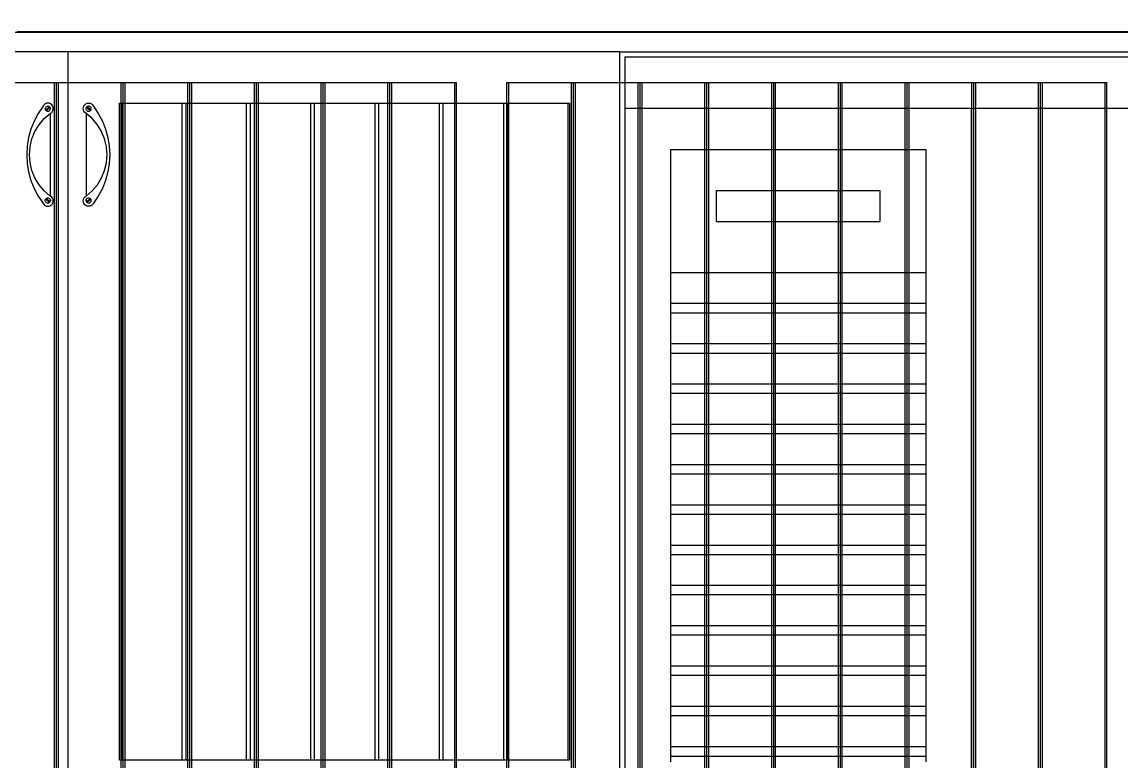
# Model space of a CAD drawing. Header units: millimetres. Extents: x 106699 to 122058, y 158555 to 162844.
# Drawn here: x 108671.4 to 108780.8, y 160761.3 to 160834.8 of the extents above; entities that cross this region are included whole.
import ezdxf

# ---------------------------------------------------------------- set-up
doc = ezdxf.new("R2010")
doc.units = ezdxf.units.MM
doc.layers.add('300_Z4_STR_F03$0$AUDIT_D_220920114151-103', color=251, linetype='Continuous', lineweight=5)
doc.layers.add('ahsap gorunus arka kalın', color=43, linetype='Continuous', lineweight=9)
doc.layers.add('S2000-002 Çizgi', color=7, linetype='Continuous')

# ---------------------------------------------------------------- blocks, each defined once
blk = doc.blocks.new('A$C254879b2')
at = {"layer": 'S2000-002 Çizgi', "color": 8, "true_color": 0x7a7a7a}
for p, q in [((672.53, 89.5), (465.54, 89.5)), ((525.52, 87.5), (421.64, 87.5)), ((470.63, 12), (470.63, 87.5)), ((525.52, 87.4), (525.52, 87.5)), ((525.52, 87.5), (666.52, 87.5)), ((525.52, 87.4), (525.53, 87.4)), ((525.53, 12), (525.53, 87.4)), ((526.03, 87), (666.03, 87)), ((526.03, 87), (526.03, 81.88)), ((468.12, 82.1), (467.63, 81.38)), ((468.13, 82.13), (468.12, 82.1)), ((468.22, 82.24), (468.13, 82.13)), ((468.33, 82.33), (468.22, 82.24)), ((468.46, 82.38), (468.33, 82.33)), ((468.43, 82.04), (468.49, 82.07)), ((468.6, 82.4), (468.46, 82.38)), ((468.49, 82.07), (468.55, 82.09)), ((468.55, 82.09), (468.62, 82.1)), ((468.74, 82.38), (468.6, 82.4)), ((468.62, 82.1), (468.68, 82.08)), ((468.68, 82.08), (468.74, 82.05)), ((468.87, 82.33), (468.74, 82.38)), ((468.74, 82.05), (468.77, 82.03)), ((468.98, 82.24), (468.87, 82.33)), ((469.07, 82.13), (468.98, 82.24)), ((469.12, 82), (469.07, 82.13)), ((472.14, 82), (472.19, 82.13)), ((472.19, 82.13), (472.28, 82.24)), ((472.28, 82.24), (472.39, 82.33)), ((472.39, 82.33), (472.52, 82.38)), ((472.49, 82.03), (472.51, 82.05)), ((472.51, 82.05), (472.57, 82.08)), ((472.52, 82.38), (472.66, 82.4)), ((472.64, 82.1), (472.57, 82.08)), ((472.64, 82.1), (472.7, 82.09)), ((472.66, 82.4), (472.8, 82.38)), ((472.77, 82.07), (472.7, 82.09)), ((472.82, 82.04), (472.77, 82.07)), ((472.8, 82.38), (472.93, 82.33)), ((472.93, 82.33), (473.04, 82.24)), ((473.04, 82.24), (473.12, 82.13)), ((473.12, 82.13), (473.14, 82.1)), ((473.14, 82.1), (473.62, 81.38)), ((475.73, 17), (475.73, 82.4)), ((475.73, 82.4), (475.92, 82.4)), ((475.92, 82.4), (475.92, 17)), ((475.92, 82.4), (481.94, 82.4)), ((481.94, 82.4), (481.94, 17)), ((481.94, 82.4), (482.13, 82.4)), ((482.13, 82.4), (482.32, 82.4)), ((482.32, 82.4), (482.32, 17)), ((482.32, 82.4), (488.34, 82.4)), ((488.34, 82.4), (488.34, 17)), ((488.34, 82.4), (488.53, 82.4)), ((488.53, 82.4), (488.72, 82.4)), ((488.72, 82.4), (488.72, 17)), ((488.72, 82.4), (494.74, 82.4)), ((494.74, 82.4), (494.74, 17)), ((494.74, 82.4), (494.93, 82.4)), ((494.93, 82.4), (495.12, 82.4)), ((495.12, 82.4), (495.12, 17)), ((495.12, 82.4), (501.14, 82.4)), ((501.14, 82.4), (501.14, 17)), ((501.14, 82.4), (501.33, 82.4)), ((501.33, 82.4), (501.52, 82.4)), ((501.52, 82.4), (501.52, 17)), ((501.52, 82.4), (507.54, 82.4)), ((507.54, 82.4), (507.54, 17)), ((507.54, 82.4), (507.73, 82.4)), ((507.73, 82.4), (507.92, 82.4)), ((507.92, 82.4), (507.92, 17)), ((507.92, 82.4), (513.94, 82.4)), ((513.94, 82.4), (513.94, 17)), ((513.94, 82.4), (514.13, 82.4)), ((514.13, 82.4), (514.32, 82.4)), ((514.32, 82.4), (514.32, 17)), ((514.32, 82.4), (520.34, 82.4)), ((520.34, 82.4), (520.34, 17)), ((520.34, 82.4), (520.53, 82.4)), ((520.53, 82.4), (520.53, 17)), ((467.63, 81.38), (467.23, 80.62)), ((468.24, 80.86), (468.84, 81.38)), ((468.34, 81.86), (468.36, 81.93)), ((468.35, 81.8), (468.34, 81.86)), ((468.37, 81.73), (468.35, 81.8)), ((468.36, 81.93), (468.39, 81.99)), ((468.38, 81.71), (468.37, 81.73)), ((468.38, 81.71), (468.44, 81.76)), ((468.4, 81.68), (468.38, 81.71)), ((468.39, 81.99), (468.43, 82.04)), ((468.43, 81.65), (468.4, 81.68)), ((468.49, 81.7), (468.43, 81.65)), ((468.45, 81.63), (468.43, 81.65)), ((468.47, 81.78), (468.44, 81.76)), ((468.45, 81.63), (468.51, 81.6)), ((468.47, 81.78), (468.48, 81.79)), ((468.52, 81.82), (468.48, 81.79)), ((468.49, 81.7), (468.52, 81.73)), ((468.51, 81.6), (468.58, 81.59)), ((468.52, 81.82), (468.64, 81.92)), ((468.52, 81.73), (468.56, 81.77)), ((468.52, 81.73), (468.52, 81.73)), ((468.68, 81.87), (468.56, 81.77)), ((468.58, 81.59), (468.64, 81.59)), ((468.67, 81.95), (468.64, 81.92)), ((468.64, 81.59), (468.71, 81.61)), ((468.68, 81.96), (468.67, 81.95)), ((468.71, 81.98), (468.68, 81.96)), ((468.68, 81.87), (468.72, 81.9)), ((468.71, 81.98), (468.77, 82.03)), ((468.71, 81.61), (468.76, 81.65)), ((468.72, 81.9), (468.75, 81.93)), ((468.72, 81.9), (468.72, 81.9)), ((468.81, 81.98), (468.75, 81.93)), ((468.81, 81.7), (468.76, 81.65)), ((468.77, 82.03), (468.79, 82.01)), ((468.79, 82.01), (468.81, 81.98)), ((468.83, 81.95), (468.81, 81.98)), ((468.81, 81.7), (468.84, 81.76)), ((468.85, 81.89), (468.83, 81.95)), ((468.84, 81.76), (468.85, 81.82)), ((468.84, 81.38), (468.87, 81.39)), ((468.84, 81.38), (468.84, 80.81)), ((468.85, 81.82), (468.85, 81.89)), ((468.87, 81.39), (468.98, 81.48)), ((468.98, 81.48), (469.07, 81.59)), ((469.07, 81.59), (469.12, 81.72)), ((469.14, 81.86), (469.12, 82)), ((469.12, 81.72), (469.14, 81.86)), ((472.12, 81.86), (472.14, 82)), ((472.14, 81.72), (472.12, 81.86)), ((472.19, 81.59), (472.14, 81.72)), ((472.28, 81.48), (472.19, 81.59)), ((472.39, 81.39), (472.28, 81.48)), ((472.42, 81.38), (472.39, 81.39)), ((472.4, 81.82), (472.41, 81.89)), ((472.42, 81.76), (472.4, 81.82)), ((472.41, 81.89), (472.43, 81.95)), ((472.45, 81.7), (472.42, 81.76)), ((473.02, 80.86), (472.42, 81.38)), ((472.42, 81.38), (472.42, 80.81)), ((472.43, 81.95), (472.44, 81.98)), ((472.46, 82.01), (472.44, 81.98)), ((472.44, 81.98), (472.5, 81.93)), ((472.45, 81.7), (472.49, 81.65)), ((472.49, 82.03), (472.46, 82.01)), ((472.55, 81.98), (472.49, 82.03)), ((472.49, 81.65), (472.55, 81.61)), ((472.53, 81.9), (472.5, 81.93)), ((472.53, 81.9), (472.54, 81.9)), ((472.58, 81.87), (472.54, 81.9)), ((472.55, 81.98), (472.58, 81.96)), ((472.55, 81.61), (472.61, 81.59)), ((472.58, 81.96), (472.58, 81.95)), ((472.58, 81.95), (472.62, 81.92)), ((472.58, 81.87), (472.7, 81.77)), ((472.61, 81.59), (472.68, 81.59)), ((472.74, 81.82), (472.62, 81.92)), ((472.68, 81.59), (472.74, 81.6)), ((472.73, 81.73), (472.7, 81.77)), ((472.74, 81.73), (472.73, 81.73)), ((472.74, 81.82), (472.78, 81.79)), ((472.77, 81.7), (472.74, 81.73)), ((472.74, 81.6), (472.8, 81.63)), ((472.77, 81.7), (472.83, 81.65)), ((472.78, 81.78), (472.78, 81.79)), ((472.78, 81.78), (472.81, 81.76)), ((472.8, 81.63), (472.83, 81.65)), ((472.87, 81.71), (472.81, 81.76)), ((472.87, 81.99), (472.82, 82.04)), ((472.83, 81.65), (472.85, 81.68)), ((472.85, 81.68), (472.87, 81.71)), ((472.9, 81.93), (472.87, 81.99)), ((472.87, 81.71), (472.89, 81.73)), ((472.89, 81.73), (472.91, 81.8)), ((472.91, 81.86), (472.9, 81.93)), ((472.91, 81.8), (472.91, 81.86)), ((473.62, 81.38), (474.03, 80.62)), ((560.54, 81.88), (526.03, 81.88)), ((526.03, 81.88), (526.03, 10.24)), ((560.54, 10.24), (560.54, 81.88)), ((613.28, 81.88), (560.54, 81.88)), ((467.23, 80.62), (466.91, 79.81)), ((467.31, 79.57), (467.72, 80.25)), ((467.72, 80.25), (468.24, 80.86)), ((468.84, 80.81), (468.84, 80.18)), ((468.84, 80.18), (468.84, 79.49)), ((472.42, 80.81), (472.42, 80.18)), ((472.42, 80.18), (472.42, 79.49)), ((473.53, 80.25), (473.02, 80.86)), ((473.94, 79.57), (473.53, 80.25)), ((474.03, 80.62), (474.34, 79.81)), ((466.68, 78.98), (466.54, 78.13)), ((466.91, 79.81), (466.68, 78.98)), ((466.83, 78.06), (467.01, 78.83)), ((467.01, 78.83), (467.31, 79.57)), ((468.84, 79.49), (468.84, 78.77)), ((468.84, 78.77), (468.84, 78.02)), ((472.42, 79.49), (472.42, 78.77)), ((472.42, 78.77), (472.42, 78.02)), ((474.25, 78.83), (473.94, 79.57)), ((474.43, 78.06), (474.25, 78.83)), ((474.34, 79.81), (474.58, 78.98)), ((474.58, 78.98), (474.71, 78.13)), ((466.54, 78.13), (466.49, 77.26)), ((466.76, 77.26), (466.83, 78.06)), ((468.84, 78.02), (468.84, 77.26)), ((472.42, 78.02), (472.42, 77.26)), ((474.49, 77.26), (474.43, 78.06)), ((474.71, 78.13), (474.76, 77.26)), ((530.59, 65.51), (530.59, 77.79)), ((530.59, 77.79), (555.98, 77.79)), ((555.98, 77.79), (555.98, 65.51)), ((466.49, 77.26), (466.54, 76.4)), ((466.83, 76.47), (466.76, 77.26)), ((468.84, 77.26), (468.84, 76.5)), ((472.42, 77.26), (472.42, 76.5)), ((474.43, 76.47), (474.49, 77.26)), ((474.76, 77.26), (474.71, 76.4)), ((466.54, 76.4), (466.68, 75.55)), ((466.68, 75.55), (466.91, 74.71)), ((467.01, 75.7), (466.83, 76.47)), ((467.31, 74.96), (467.01, 75.7)), ((468.84, 76.5), (468.84, 75.75)), ((468.84, 75.75), (468.84, 75.03)), ((472.42, 76.5), (472.42, 75.75)), ((472.42, 75.75), (472.42, 75.03)), ((473.94, 74.96), (474.25, 75.7)), ((474.25, 75.7), (474.43, 76.47)), ((474.58, 75.55), (474.34, 74.71)), ((474.71, 76.4), (474.58, 75.55)), ((466.91, 74.71), (467.23, 73.91)), ((467.72, 74.28), (467.31, 74.96)), ((468.84, 75.03), (468.84, 74.35)), ((472.42, 75.03), (472.42, 74.35)), ((473.53, 74.28), (473.94, 74.96)), ((474.34, 74.71), (474.03, 73.91)), ((467.23, 73.91), (467.63, 73.15)), ((468.24, 73.67), (467.72, 74.28)), ((468.84, 73.15), (468.24, 73.67)), ((468.84, 74.35), (468.84, 73.72)), ((468.84, 73.72), (468.84, 73.15)), ((472.42, 74.35), (472.42, 73.72)), ((472.42, 73.72), (472.42, 73.15)), ((472.42, 73.15), (473.02, 73.67)), ((473.02, 73.67), (473.53, 74.28)), ((474.03, 73.91), (473.62, 73.15)), ((535.14, 70.62), (535.14, 73.69)), ((535.14, 73.69), (551.42, 73.69)), ((551.42, 73.69), (551.42, 70.62)), ((467.63, 73.15), (468.12, 72.43)), ((468.12, 72.43), (468.13, 72.4)), ((468.13, 72.4), (468.22, 72.28)), ((468.22, 72.28), (468.33, 72.2)), ((468.34, 72.75), (468.36, 72.82)), ((468.34, 72.69), (468.34, 72.75)), ((468.36, 72.62), (468.34, 72.69)), ((468.36, 72.82), (468.38, 72.84)), ((468.39, 72.56), (468.36, 72.62)), ((468.38, 72.84), (468.39, 72.87)), ((468.44, 72.8), (468.38, 72.84)), ((468.39, 72.87), (468.42, 72.9)), ((468.43, 72.52), (468.39, 72.56)), ((468.42, 72.9), (468.44, 72.92)), ((468.42, 72.9), (468.48, 72.85)), ((468.49, 72.48), (468.43, 72.52)), ((468.44, 72.92), (468.5, 72.95)), ((468.44, 72.8), (468.47, 72.77)), ((468.47, 72.77), (468.51, 72.74)), ((468.47, 72.77), (468.47, 72.77)), ((468.51, 72.83), (468.48, 72.85)), ((468.49, 72.48), (468.55, 72.46)), ((468.5, 72.95), (468.57, 72.97)), ((468.51, 72.83), (468.51, 72.82)), ((468.55, 72.79), (468.51, 72.82)), ((468.63, 72.64), (468.51, 72.74)), ((468.55, 72.79), (468.68, 72.69)), ((468.55, 72.46), (468.62, 72.46)), ((468.57, 72.97), (468.63, 72.97)), ((468.62, 72.46), (468.69, 72.48)), ((468.63, 72.97), (468.7, 72.95)), ((468.63, 72.64), (468.67, 72.61)), ((468.68, 72.6), (468.67, 72.61)), ((468.72, 72.66), (468.68, 72.69)), ((468.68, 72.6), (468.71, 72.58)), ((468.69, 72.48), (468.74, 72.51)), ((468.7, 72.95), (468.75, 72.91)), ((468.77, 72.53), (468.71, 72.58)), ((468.72, 72.66), (468.72, 72.66)), ((468.75, 72.63), (468.72, 72.66)), ((468.74, 72.51), (468.77, 72.53)), ((468.75, 72.91), (468.8, 72.87)), ((468.75, 72.63), (468.81, 72.58)), ((468.79, 72.55), (468.77, 72.53)), ((468.81, 72.58), (468.79, 72.55)), ((468.8, 72.87), (468.83, 72.81)), ((468.81, 72.58), (468.83, 72.61)), ((468.85, 72.74), (468.83, 72.81)), ((468.83, 72.61), (468.85, 72.68)), ((468.87, 73.13), (468.84, 73.15)), ((468.85, 72.74), (468.85, 72.68)), ((468.98, 73.05), (468.87, 73.13)), ((468.87, 72.2), (468.98, 72.28)), ((469.07, 72.94), (468.98, 73.05)), ((468.98, 72.28), (469.07, 72.4)), ((469.12, 72.81), (469.07, 72.94)), ((469.07, 72.4), (469.12, 72.53)), ((469.14, 72.67), (469.12, 72.81)), ((469.12, 72.53), (469.14, 72.67)), ((472.12, 72.67), (472.14, 72.81)), ((472.14, 72.53), (472.12, 72.67)), ((472.14, 72.81), (472.19, 72.94)), ((472.19, 72.4), (472.14, 72.53)), ((472.19, 72.94), (472.28, 73.05)), ((472.28, 72.28), (472.19, 72.4)), ((472.28, 73.05), (472.39, 73.13)), ((472.39, 72.2), (472.28, 72.28)), ((472.39, 73.13), (472.42, 73.15)), ((472.41, 72.74), (472.42, 72.81)), ((472.41, 72.74), (472.41, 72.68)), ((472.43, 72.61), (472.41, 72.68)), ((472.46, 72.87), (472.42, 72.81)), ((472.44, 72.58), (472.43, 72.61)), ((472.51, 72.63), (472.44, 72.58)), ((472.44, 72.58), (472.46, 72.55)), ((472.5, 72.91), (472.46, 72.87)), ((472.46, 72.55), (472.49, 72.53)), ((472.49, 72.53), (472.55, 72.58)), ((472.49, 72.53), (472.51, 72.51)), ((472.5, 72.91), (472.56, 72.95)), ((472.51, 72.63), (472.53, 72.66)), ((472.51, 72.51), (472.57, 72.48)), ((472.53, 72.66), (472.54, 72.66)), ((472.54, 72.66), (472.58, 72.69)), ((472.58, 72.6), (472.55, 72.58)), ((472.56, 72.95), (472.62, 72.97)), ((472.57, 72.48), (472.63, 72.46)), ((472.7, 72.79), (472.58, 72.69)), ((472.62, 72.64), (472.58, 72.61)), ((472.58, 72.6), (472.58, 72.61)), ((472.62, 72.97), (472.69, 72.97)), ((472.62, 72.64), (472.75, 72.74)), ((472.63, 72.46), (472.7, 72.46)), ((472.69, 72.97), (472.76, 72.95)), ((472.7, 72.79), (472.74, 72.82)), ((472.7, 72.46), (472.77, 72.48)), ((472.74, 72.83), (472.78, 72.85)), ((472.74, 72.83), (472.74, 72.82)), ((472.78, 72.77), (472.75, 72.74)), ((472.76, 72.95), (472.81, 72.92)), ((472.77, 72.48), (472.82, 72.52)), ((472.84, 72.9), (472.78, 72.85)), ((472.79, 72.77), (472.78, 72.77)), ((472.82, 72.8), (472.79, 72.77)), ((472.81, 72.92), (472.84, 72.9)), ((472.82, 72.8), (472.88, 72.84)), ((472.82, 72.52), (472.87, 72.56)), ((472.86, 72.87), (472.84, 72.9)), ((472.88, 72.84), (472.86, 72.87)), ((472.87, 72.56), (472.9, 72.62)), ((472.9, 72.82), (472.88, 72.84)), ((472.92, 72.75), (472.9, 72.82)), ((472.9, 72.62), (472.92, 72.69)), ((472.92, 72.69), (472.92, 72.75)), ((473.04, 72.28), (472.93, 72.2)), ((473.12, 72.4), (473.04, 72.28)), ((473.14, 72.43), (473.12, 72.4)), ((473.62, 73.15), (473.14, 72.43)), ((468.33, 72.2), (468.46, 72.15)), ((468.46, 72.15), (468.6, 72.13)), ((468.6, 72.13), (468.74, 72.15)), ((468.74, 72.15), (468.87, 72.2)), ((472.52, 72.15), (472.39, 72.2)), ((472.66, 72.13), (472.52, 72.15)), ((472.8, 72.15), (472.66, 72.13)), ((472.93, 72.2), (472.8, 72.15)), ((535.14, 70.62), (551.42, 70.62)), ((555.98, 65.51), (530.59, 65.51)), ((530.59, 65.37), (530.59, 65.51)), ((530.59, 65.17), (530.59, 65.37)), ((530.59, 64.92), (530.59, 65.17)), ((530.59, 64.63), (530.59, 64.92)), ((530.59, 64.31), (530.59, 64.63)), ((555.98, 65.51), (555.98, 65.37)), ((555.98, 65.37), (555.98, 65.17)), ((555.98, 65.17), (555.98, 64.92)), ((555.98, 64.92), (555.98, 64.63)), ((555.98, 64.63), (555.98, 64.31)), ((530.59, 63.97), (530.59, 64.31)), ((530.59, 63.63), (530.59, 63.97)), ((530.59, 63.31), (530.59, 63.63)), ((555.98, 64.31), (555.98, 63.97)), ((555.98, 63.97), (555.98, 63.63)), ((555.98, 63.63), (555.98, 63.31)), ((530.59, 63.02), (530.59, 63.31)), ((530.59, 62.77), (530.59, 63.02)), ((530.59, 62.57), (530.59, 62.77)), ((530.59, 62.44), (530.59, 62.57)), ((530.59, 61.5), (530.59, 62.44)), ((555.98, 62.44), (530.59, 62.44)), ((555.98, 63.31), (555.98, 63.02)), ((555.98, 63.02), (555.98, 62.77)), ((555.98, 62.77), (555.98, 62.57)), ((555.98, 62.57), (555.98, 62.44)), ((555.98, 62.44), (555.98, 61.5)), ((555.98, 61.5), (530.59, 61.5)), ((530.59, 61.36), (530.59, 61.5)), ((530.59, 61.16), (530.59, 61.36)), ((555.98, 61.5), (555.98, 61.36)), ((555.98, 61.36), (555.98, 61.16)), ((530.59, 60.91), (530.59, 61.16)), ((530.59, 60.62), (530.59, 60.91)), ((530.59, 60.3), (530.59, 60.62)), ((530.59, 59.96), (530.59, 60.3)), ((555.98, 61.16), (555.98, 60.91)), ((555.98, 60.91), (555.98, 60.62)), ((555.98, 60.62), (555.98, 60.3)), ((555.98, 60.3), (555.98, 59.96)), ((530.59, 59.62), (530.59, 59.96)), ((530.59, 59.3), (530.59, 59.62)), ((530.59, 59.01), (530.59, 59.3)), ((555.98, 59.96), (555.98, 59.62)), ((555.98, 59.62), (555.98, 59.3)), ((555.98, 59.3), (555.98, 59.01)), ((530.59, 58.76), (530.59, 59.01)), ((530.59, 58.56), (530.59, 58.76)), ((530.59, 58.43), (530.59, 58.56)), ((530.59, 57.49), (530.59, 58.43)), ((555.98, 58.43), (530.59, 58.43)), ((555.98, 59.01), (555.98, 58.76)), ((555.98, 58.76), (555.98, 58.56)), ((555.98, 58.56), (555.98, 58.43)), ((555.98, 58.43), (555.98, 57.49)), ((555.98, 57.49), (530.59, 57.49)), ((530.59, 57.35), (530.59, 57.49)), ((530.59, 57.16), (530.59, 57.35)), ((530.59, 56.9), (530.59, 57.16)), ((530.59, 56.61), (530.59, 56.9)), ((555.98, 57.49), (555.98, 57.35)), ((555.98, 57.35), (555.98, 57.16)), ((555.98, 57.16), (555.98, 56.9)), ((555.98, 56.9), (555.98, 56.61)), ((530.59, 56.29), (530.59, 56.61)), ((530.59, 55.95), (530.59, 56.29)), ((530.59, 55.62), (530.59, 55.95)), ((555.98, 56.61), (555.98, 56.29)), ((555.98, 56.29), (555.98, 55.95)), ((555.98, 55.95), (555.98, 55.62)), ((530.59, 55.29), (530.59, 55.62)), ((530.59, 55), (530.59, 55.29)), ((530.59, 54.75), (530.59, 55)), ((530.59, 54.55), (530.59, 54.75)), ((555.98, 55.62), (555.98, 55.29)), ((555.98, 55.29), (555.98, 55)), ((555.98, 55), (555.98, 54.75)), ((555.98, 54.75), (555.98, 54.55)), ((530.59, 54.42), (530.59, 54.55)), ((530.59, 53.48), (530.59, 54.42)), ((555.98, 54.42), (530.59, 54.42)), ((555.98, 54.55), (555.98, 54.42)), ((555.98, 54.42), (555.98, 53.48)), ((555.98, 53.48), (530.59, 53.48)), ((530.59, 53.34), (530.59, 53.48)), ((530.59, 53.15), (530.59, 53.34)), ((530.59, 52.9), (530.59, 53.15)), ((530.59, 52.6), (530.59, 52.9)), ((530.59, 52.28), (530.59, 52.6)), ((555.98, 53.48), (555.98, 53.34)), ((555.98, 53.34), (555.98, 53.15)), ((555.98, 53.15), (555.98, 52.9)), ((555.98, 52.9), (555.98, 52.6)), ((555.98, 52.6), (555.98, 52.28)), ((530.59, 51.94), (530.59, 52.28)), ((530.59, 51.61), (530.59, 51.94)), ((530.59, 51.29), (530.59, 51.61)), ((555.98, 52.28), (555.98, 51.94)), ((555.98, 51.94), (555.98, 51.61)), ((555.98, 51.61), (555.98, 51.29)), ((530.59, 50.99), (530.59, 51.29)), ((530.59, 50.74), (530.59, 50.99)), ((530.59, 50.54), (530.59, 50.74)), ((530.59, 50.41), (530.59, 50.54)), ((555.98, 50.41), (530.59, 50.41)), ((530.59, 49.47), (530.59, 50.41)), ((555.98, 51.29), (555.98, 50.99)), ((555.98, 50.99), (555.98, 50.74)), ((555.98, 50.74), (555.98, 50.54)), ((555.98, 50.54), (555.98, 50.41)), ((555.98, 50.41), (555.98, 49.47)), ((555.98, 49.47), (530.59, 49.47)), ((530.59, 49.34), (530.59, 49.47)), ((530.59, 49.14), (530.59, 49.34)), ((555.98, 49.47), (555.98, 49.34)), ((555.98, 49.34), (555.98, 49.14)), ((530.59, 48.89), (530.59, 49.14)), ((530.59, 48.59), (530.59, 48.89)), ((530.59, 48.27), (530.59, 48.59)), ((530.59, 47.94), (530.59, 48.27)), ((555.98, 49.14), (555.98, 48.89)), ((555.98, 48.89), (555.98, 48.59)), ((555.98, 48.59), (555.98, 48.27)), ((555.98, 48.27), (555.98, 47.94)), ((530.59, 47.6), (530.59, 47.94)), ((530.59, 47.28), (530.59, 47.6)), ((530.59, 46.98), (530.59, 47.28)), ((555.98, 47.94), (555.98, 47.6)), ((555.98, 47.6), (555.98, 47.28)), ((555.98, 47.28), (555.98, 46.98)), ((530.59, 46.73), (530.59, 46.98)), ((530.59, 46.54), (530.59, 46.73)), ((530.59, 46.4), (530.59, 46.54)), ((555.98, 46.4), (530.59, 46.4)), ((530.59, 45.46), (530.59, 46.4)), ((555.98, 46.98), (555.98, 46.73)), ((555.98, 46.73), (555.98, 46.54)), ((555.98, 46.54), (555.98, 46.4)), ((555.98, 46.4), (555.98, 45.46)), ((555.98, 45.46), (530.59, 45.46)), ((530.59, 45.33), (530.59, 45.46)), ((530.59, 45.13), (530.59, 45.33)), ((530.59, 44.88), (530.59, 45.13)), ((530.59, 44.59), (530.59, 44.88)), ((555.98, 45.46), (555.98, 45.33)), ((555.98, 45.33), (555.98, 45.13)), ((555.98, 45.13), (555.98, 44.88)), ((555.98, 44.88), (555.98, 44.59)), ((530.59, 44.26), (530.59, 44.59)), ((530.59, 43.93), (530.59, 44.26)), ((530.59, 43.59), (530.59, 43.93)), ((555.98, 44.59), (555.98, 44.26)), ((555.98, 44.26), (555.98, 43.93)), ((555.98, 43.93), (555.98, 43.59)), ((530.59, 43.27), (530.59, 43.59)), ((530.59, 42.97), (530.59, 43.27)), ((530.59, 42.72), (530.59, 42.97)), ((530.59, 42.53), (530.59, 42.72)), ((555.98, 43.59), (555.98, 43.27)), ((555.98, 43.27), (555.98, 42.97)), ((555.98, 42.97), (555.98, 42.72)), ((555.98, 42.72), (555.98, 42.53)), ((530.59, 42.39), (530.59, 42.53)), ((555.98, 42.39), (530.59, 42.39)), ((530.59, 41.45), (530.59, 42.39)), ((555.98, 42.53), (555.98, 42.39)), ((555.98, 42.39), (555.98, 41.45)), ((555.98, 41.45), (530.59, 41.45)), ((530.59, 41.32), (530.59, 41.45)), ((530.59, 41.12), (530.59, 41.32)), ((530.59, 40.87), (530.59, 41.12)), ((530.59, 40.58), (530.59, 40.87)), ((530.59, 40.25), (530.59, 40.58)), ((555.98, 41.45), (555.98, 41.32)), ((555.98, 41.32), (555.98, 41.12)), ((555.98, 41.12), (555.98, 40.87)), ((555.98, 40.87), (555.98, 40.58)), ((555.98, 40.58), (555.98, 40.25)), ((530.59, 39.92), (530.59, 40.25)), ((530.59, 39.58), (530.59, 39.92)), ((530.59, 39.26), (530.59, 39.58)), ((555.98, 40.25), (555.98, 39.92)), ((555.98, 39.92), (555.98, 39.58)), ((555.98, 39.58), (555.98, 39.26)), ((530.59, 38.97), (530.59, 39.26)), ((530.59, 38.72), (530.59, 38.97)), ((530.59, 38.52), (530.59, 38.72)), ((530.59, 38.38), (530.59, 38.52)), ((555.98, 38.38), (530.59, 38.38)), ((530.59, 37.44), (530.59, 38.38)), ((555.98, 39.26), (555.98, 38.97)), ((555.98, 38.97), (555.98, 38.72)), ((555.98, 38.72), (555.98, 38.52)), ((555.98, 38.52), (555.98, 38.38)), ((555.98, 38.38), (555.98, 37.44)), ((555.98, 37.44), (530.59, 37.44)), ((530.59, 37.31), (530.59, 37.44)), ((530.59, 37.11), (530.59, 37.31)), ((555.98, 37.44), (555.98, 37.31)), ((555.98, 37.31), (555.98, 37.11)), ((530.59, 36.86), (530.59, 37.11)), ((530.59, 36.57), (530.59, 36.86)), ((530.59, 36.25), (530.59, 36.57)), ((530.59, 35.91), (530.59, 36.25)), ((555.98, 37.11), (555.98, 36.86)), ((555.98, 36.86), (555.98, 36.57)), ((555.98, 36.57), (555.98, 36.25)), ((555.98, 36.25), (555.98, 35.91)), ((530.59, 35.57), (530.59, 35.91)), ((530.59, 35.25), (530.59, 35.57)), ((530.59, 34.96), (530.59, 35.25)), ((555.98, 35.91), (555.98, 35.57)), ((555.98, 35.57), (555.98, 35.25)), ((555.98, 35.25), (555.98, 34.96)), ((530.59, 34.71), (530.59, 34.96)), ((530.59, 34.51), (530.59, 34.71)), ((530.59, 34.37), (530.59, 34.51)), ((555.98, 34.37), (530.59, 34.37)), ((530.59, 33.44), (530.59, 34.37)), ((555.98, 34.96), (555.98, 34.71)), ((555.98, 34.71), (555.98, 34.51)), ((555.98, 34.51), (555.98, 34.37)), ((555.98, 34.37), (555.98, 33.44)), ((555.98, 33.44), (530.59, 33.44)), ((530.59, 33.3), (530.59, 33.44)), ((530.59, 33.1), (530.59, 33.3)), ((530.59, 32.85), (530.59, 33.1)), ((530.59, 32.56), (530.59, 32.85)), ((555.98, 33.44), (555.98, 33.3)), ((555.98, 33.3), (555.98, 33.1)), ((555.98, 33.1), (555.98, 32.85)), ((555.98, 32.85), (555.98, 32.56)), ((530.59, 32.24), (530.59, 32.56)), ((530.59, 31.9), (530.59, 32.24)), ((530.59, 31.56), (530.59, 31.9)), ((555.98, 32.56), (555.98, 32.24)), ((555.98, 32.24), (555.98, 31.9)), ((555.98, 31.9), (555.98, 31.56)), ((530.59, 31.24), (530.59, 31.56)), ((530.59, 30.95), (530.59, 31.24)), ((530.59, 30.7), (530.59, 30.95)), ((530.59, 30.5), (530.59, 30.7)), ((555.98, 31.56), (555.98, 31.24)), ((555.98, 31.24), (555.98, 30.95)), ((555.98, 30.95), (555.98, 30.7)), ((555.98, 30.7), (555.98, 30.5)), ((530.59, 30.36), (530.59, 30.5)), ((555.98, 30.36), (530.59, 30.36)), ((530.59, 29.43), (530.59, 30.36)), ((555.98, 30.5), (555.98, 30.36)), ((555.98, 30.36), (555.98, 29.43)), ((555.98, 29.43), (530.59, 29.43)), ((530.59, 29.29), (530.59, 29.43)), ((530.59, 29.09), (530.59, 29.29)), ((530.59, 28.84), (530.59, 29.09)), ((530.59, 28.55), (530.59, 28.84)), ((530.59, 28.23), (530.59, 28.55)), ((555.98, 29.43), (555.98, 29.29)), ((555.98, 29.29), (555.98, 29.09)), ((555.98, 29.09), (555.98, 28.84)), ((555.98, 28.84), (555.98, 28.55)), ((555.98, 28.55), (555.98, 28.23)), ((530.59, 27.89), (530.59, 28.23)), ((530.59, 27.55), (530.59, 27.89)), ((530.59, 27.23), (530.59, 27.55)), ((555.98, 28.23), (555.98, 27.89)), ((555.98, 27.89), (555.98, 27.55)), ((555.98, 27.55), (555.98, 27.23)), ((530.59, 26.94), (530.59, 27.23)), ((530.59, 26.69), (530.59, 26.94)), ((530.59, 26.49), (530.59, 26.69)), ((530.59, 26.36), (530.59, 26.49)), ((555.98, 26.36), (530.59, 26.36)), ((530.59, 25.42), (530.59, 26.36)), ((555.98, 27.23), (555.98, 26.94)), ((555.98, 26.94), (555.98, 26.69)), ((555.98, 26.69), (555.98, 26.49)), ((555.98, 26.49), (555.98, 26.36)), ((555.98, 26.36), (555.98, 25.42)), ((555.98, 25.42), (530.59, 25.42)), ((530.59, 25.28), (530.59, 25.42)), ((530.59, 25.08), (530.59, 25.28)), ((555.98, 25.42), (555.98, 25.28)), ((555.98, 25.28), (555.98, 25.08)), ((530.59, 24.83), (530.59, 25.08)), ((530.59, 24.54), (530.59, 24.83)), ((530.59, 24.22), (530.59, 24.54)), ((530.59, 23.88), (530.59, 24.22)), ((555.98, 25.08), (555.98, 24.83)), ((555.98, 24.83), (555.98, 24.54)), ((555.98, 24.54), (555.98, 24.22)), ((555.98, 24.22), (555.98, 23.88)), ((530.59, 23.55), (530.59, 23.88)), ((530.59, 23.22), (530.59, 23.55)), ((530.59, 22.93), (530.59, 23.22)), ((555.98, 23.88), (555.98, 23.55)), ((555.98, 23.55), (555.98, 23.22)), ((555.98, 23.22), (555.98, 22.93)), ((530.59, 22.68), (530.59, 22.93)), ((530.59, 22.48), (530.59, 22.68)), ((530.59, 22.35), (530.59, 22.48)), ((555.98, 22.35), (530.59, 22.35)), ((530.59, 21.41), (530.59, 22.35)), ((555.98, 22.93), (555.98, 22.68)), ((555.98, 22.68), (555.98, 22.48)), ((555.98, 22.48), (555.98, 22.35)), ((555.98, 22.35), (555.98, 21.41)), ((555.98, 21.41), (530.59, 21.41)), ((530.59, 21.27), (530.59, 21.41)), ((530.59, 21.08), (530.59, 21.27)), ((530.59, 20.83), (530.59, 21.08)), ((530.59, 20.53), (530.59, 20.83)), ((555.98, 21.41), (555.98, 21.27)), ((555.98, 21.27), (555.98, 21.08)), ((555.98, 21.08), (555.98, 20.83)), ((555.98, 20.83), (555.98, 20.53)), ((530.59, 20.21), (530.59, 20.53)), ((530.59, 19.87), (530.59, 20.21)), ((530.59, 19.54), (530.59, 19.87)), ((555.98, 20.53), (555.98, 20.21)), ((555.98, 20.21), (555.98, 19.87)), ((555.98, 19.87), (555.98, 19.54)), ((530.59, 19.21), (530.59, 19.54)), ((530.59, 18.92), (530.59, 19.21)), ((530.59, 18.67), (530.59, 18.92)), ((530.59, 18.47), (530.59, 18.67)), ((555.98, 19.54), (555.98, 19.21)), ((555.98, 19.21), (555.98, 18.92)), ((555.98, 18.92), (555.98, 18.67)), ((555.98, 18.67), (555.98, 18.47)), ((530.59, 18.34), (530.59, 18.47)), ((555.98, 18.34), (530.59, 18.34)), ((530.59, 17.4), (530.59, 18.34)), ((555.98, 18.47), (555.98, 18.34)), ((555.98, 18.34), (555.98, 17.4)), ((475.92, 17), (475.73, 17)), ((481.94, 17), (475.92, 17)), ((482.13, 17), (481.94, 17)), ((482.32, 17), (482.13, 17)), ((488.34, 17), (482.32, 17)), ((488.53, 17), (488.34, 17)), ((488.72, 17), (488.53, 17)), ((494.74, 17), (488.72, 17)), ((494.93, 17), (494.74, 17)), ((495.12, 17), (494.93, 17)), ((501.14, 17), (495.12, 17)), ((501.33, 17), (501.14, 17)), ((501.52, 17), (501.33, 17)), ((507.54, 17), (501.52, 17)), ((507.73, 17), (507.54, 17)), ((507.92, 17), (507.73, 17)), ((513.94, 17), (507.92, 17)), ((514.13, 17), (513.94, 17)), ((514.32, 17), (514.13, 17)), ((520.34, 17), (514.32, 17)), ((520.53, 17), (520.34, 17)), ((530.59, 17.4), (555.98, 17.4)), ((530.59, 17.26), (530.59, 17.4)), ((530.59, 17.07), (530.59, 17.26)), ((530.59, 16.82), (530.59, 17.07)), ((555.98, 17.4), (555.98, 17.26)), ((555.98, 17.26), (555.98, 17.07)), ((555.98, 17.07), (555.98, 16.82))]:
    blk.add_line(p, q, dxfattribs=at)
blk = doc.blocks.new('A$Cfe531ae8')
for p, q in [((255.86, 89.5), (519.86, 89.5)), ((274.34, 84.5), (280.58, 84.5)), ((280.58, 84.5), (280.58, 15)), ((280.58, 84.5), (280.78, 84.5)), ((280.78, 84.5), (280.78, 15)), ((280.78, 84.5), (280.97, 84.5)), ((280.97, 84.5), (280.97, 15)), ((280.97, 84.5), (287.22, 84.5)), ((287.22, 84.5), (287.22, 15)), ((287.22, 84.5), (287.42, 84.5)), ((287.42, 84.5), (287.42, 15)), ((287.42, 84.5), (287.61, 84.5)), ((287.61, 84.5), (287.61, 15)), ((287.61, 84.5), (293.86, 84.5)), ((293.86, 84.5), (293.86, 15)), ((293.86, 84.5), (294.06, 84.5)), ((294.06, 84.5), (294.25, 84.5)), ((294.06, 84.5), (294.06, 15)), ((294.25, 84.5), (294.25, 15)), ((294.25, 84.5), (300.5, 84.5)), ((300.5, 84.5), (300.5, 15)), ((300.5, 84.5), (300.7, 84.5)), ((300.7, 84.5), (300.7, 15)), ((300.7, 84.5), (300.89, 84.5)), ((300.89, 84.5), (300.89, 15)), ((300.89, 84.5), (307.14, 84.5)), ((307.14, 84.5), (307.14, 15)), ((307.14, 84.5), (307.33, 84.5)), ((307.33, 84.5), (307.53, 84.5)), ((307.33, 84.5), (307.33, 15)), ((307.53, 84.5), (307.53, 15)), ((307.53, 84.5), (313.78, 84.5)), ((313.78, 84.5), (313.78, 15)), ((313.78, 84.5), (313.97, 84.5)), ((313.97, 84.5), (313.97, 15)), ((313.97, 84.5), (314.17, 84.5)), ((314.17, 84.5), (314.17, 15)), ((314.17, 84.5), (320.42, 84.5)), ((320.42, 84.5), (320.42, 15)), ((320.42, 84.5), (320.61, 84.5)), ((320.61, 84.5), (320.61, 15)), ((325.61, 84.5), (325.61, 15)), ((325.61, 84.5), (325.81, 84.5)), ((325.81, 84.5), (325.81, 15)), ((325.81, 84.5), (332.06, 84.5)), ((332.06, 84.5), (332.06, 15)), ((332.06, 84.5), (332.25, 84.5)), ((332.25, 84.5), (332.45, 84.5)), ((332.25, 84.5), (332.25, 15)), ((332.45, 84.5), (332.45, 15)), ((332.45, 84.5), (338.69, 84.5)), ((338.69, 84.5), (338.69, 15)), ((338.69, 84.5), (338.89, 84.5)), ((338.89, 84.5), (338.89, 15)), ((338.89, 84.5), (339.09, 84.5)), ((339.09, 84.5), (339.09, 15)), ((339.09, 84.5), (345.33, 84.5)), ((345.33, 84.5), (345.33, 15)), ((345.33, 84.5), (345.53, 84.5)), ((345.53, 84.5), (345.53, 15)), ((345.53, 84.5), (345.72, 84.5)), ((345.72, 84.5), (345.72, 15)), ((345.72, 84.5), (351.97, 84.5)), ((351.97, 84.5), (351.97, 15)), ((351.97, 84.5), (352.17, 84.5)), ((352.17, 84.5), (352.17, 15)), ((352.17, 84.5), (352.36, 84.5)), ((352.36, 84.5), (352.36, 15)), ((352.36, 84.5), (358.61, 84.5)), ((358.61, 84.5), (358.61, 15)), ((358.61, 84.5), (358.81, 84.5)), ((358.81, 84.5), (359, 84.5)), ((358.81, 84.5), (358.81, 15)), ((359, 84.5), (359, 15)), ((359, 84.5), (365.25, 84.5)), ((365.25, 84.5), (365.25, 15)), ((365.25, 84.5), (365.45, 84.5)), ((365.45, 84.5), (365.45, 15)), ((365.45, 84.5), (365.64, 84.5)), ((365.64, 84.5), (365.64, 15)), ((365.64, 84.5), (371.89, 84.5)), ((371.89, 84.5), (371.89, 15)), ((371.89, 84.5), (372.08, 84.5)), ((372.08, 84.5), (372.28, 84.5)), ((372.08, 84.5), (372.08, 15)), ((372.28, 84.5), (372.28, 15)), ((372.28, 84.5), (378.53, 84.5)), ((378.53, 84.5), (378.53, 15)), ((378.53, 84.5), (378.72, 84.5)), ((378.72, 84.5), (378.72, 15)), ((378.72, 84.5), (378.92, 84.5)), ((378.92, 84.5), (378.92, 15)), ((378.92, 84.5), (385.17, 84.5)), ((385.17, 84.5), (385.17, 15)), ((385.17, 84.5), (385.36, 84.5)), ((385.36, 15), (385.36, 84.5))]:
    blk.add_line(p, q)

msp = doc.modelspace()

# ---------------------------------------------------------------- hatches: boundary and pattern name
at = {"layer": 'ahsap gorunus arka kalın', "true_color": 0xc3d8cc}
h = msp.add_hatch(dxfattribs=at)
h.set_pattern_fill('AR-B816', color=254, scale=0.04)
h.set_pattern_definition([(0, (-11544.62, 998.902), (0, 8.128), []), (90, (-11544.62, 998.902), (-8.128, 8.128), [8.128, -8.128])])
edge = h.paths.add_edge_path()
edge.add_line((108293.17, 160954.38), (108403.17, 160954.38))
edge.add_line((108403.17, 160954.38), (108403.17, 160822.32))
edge.add_line((108403.17, 160822.32), (108406.85, 160822.32))
edge.add_line((108406.85, 160822.32), (108406.85, 160917.37))
edge.add_line((108406.85, 160917.37), (108409.39, 160917.37))
edge.add_line((108409.39, 160917.37), (108467.33, 160917.37))
edge.add_line((108467.33, 160917.37), (108469.96, 160917.37))
edge.add_line((108469.96, 160917.37), (108469.96, 160903.01))
edge.add_line((108469.96, 160903.01), (108469.96, 160881.28))
edge.add_line((108469.96, 160881.28), (108484.09, 160881.28))
edge.add_line((108484.09, 160881.28), (108484.09, 160845.87))
edge.add_line((108484.09, 160845.87), (108496.4, 160845.87))
edge.add_line((108496.4, 160845.87), (108496.4, 160881.32))
edge.add_line((108496.4, 160881.32), (108502.92, 160881.32))
edge.add_line((108502.92, 160881.32), (108502.92, 160890.87))
edge.add_line((108502.92, 160890.87), (108497.92, 160890.87))
edge.add_line((108497.92, 160890.87), (108497.24, 160890.87))
edge.add_line((108497.24, 160890.87), (108497.18, 160891.02))
edge.add_line((108497.18, 160891.02), (108497.16, 160891.29))
edge.add_line((108497.16, 160891.29), (108496.88, 160891.31))
edge.add_line((108496.88, 160891.31), (108496.64, 160891.46))
edge.add_line((108496.64, 160891.46), (108496.52, 160891.68))
edge.add_line((108496.52, 160891.68), (108496.4, 160892.32))
edge.add_line((108496.4, 160892.32), (108496.39, 160892.37))
edge.add_line((108496.39, 160892.37), (108496.37, 160892.42))
edge.add_line((108496.37, 160892.42), (108496.35, 160892.47))
edge.add_line((108496.35, 160892.47), (108496.33, 160892.52))
edge.add_line((108496.33, 160892.52), (108496.31, 160892.57))
edge.add_line((108496.31, 160892.57), (108496.28, 160892.62))
edge.add_line((108496.28, 160892.62), (108496.25, 160892.66))
edge.add_line((108496.25, 160892.66), (108496.21, 160892.71))
edge.add_line((108496.21, 160892.71), (108496.18, 160892.75))
edge.add_line((108496.18, 160892.75), (108496.14, 160892.78))
edge.add_line((108496.14, 160892.78), (108496.07, 160892.83))
edge.add_line((108496.07, 160892.83), (108495.97, 160892.9))
edge.add_line((108495.97, 160892.9), (108495.82, 160893.1))
edge.add_line((108495.82, 160893.1), (108495.78, 160893.23))
edge.add_line((108495.78, 160893.23), (108665.07, 160893.23))
edge.add_line((108665.07, 160893.23), (108665.07, 160893.23))
edge.add_line((108665.07, 160893.23), (108664.97, 160893))
edge.add_line((108664.97, 160893), (108664.85, 160892.9))
edge.add_line((108664.85, 160892.9), (108664.65, 160892.72))
edge.add_line((108664.65, 160892.72), (108664.63, 160892.71))
edge.add_line((108664.63, 160892.71), (108664.6, 160892.66))
edge.add_line((108664.6, 160892.66), (108664.57, 160892.62))
edge.add_line((108664.57, 160892.62), (108664.54, 160892.57))
edge.add_line((108664.54, 160892.57), (108664.51, 160892.52))
edge.add_line((108664.51, 160892.52), (108664.49, 160892.47))
edge.add_line((108664.49, 160892.47), (108664.47, 160892.42))
edge.add_line((108664.47, 160892.42), (108664.45, 160892.37))
edge.add_line((108664.45, 160892.37), (108664.44, 160892.32))
edge.add_line((108664.44, 160892.32), (108664.32, 160891.64))
edge.add_line((108664.32, 160891.64), (108664.15, 160891.41))
edge.add_line((108664.15, 160891.41), (108663.93, 160891.3))
edge.add_line((108663.93, 160891.3), (108663.68, 160891.29))
edge.add_line((108663.68, 160891.29), (108663.66, 160890.93))
edge.add_line((108663.66, 160890.93), (108663.52, 160890.87))
edge.add_line((108663.52, 160890.87), (108662.92, 160890.87))
edge.add_line((108662.92, 160890.87), (108657.92, 160890.87))
edge.add_line((108657.92, 160890.87), (108657.92, 160881.34))
edge.add_line((108657.92, 160881.34), (108657.98, 160881.32))
edge.add_line((108657.98, 160881.32), (108691.92, 160881.32))
edge.add_line((108691.92, 160881.32), (108691.92, 160929.37))
edge.add_line((108691.92, 160929.37), (108685.58, 160927.09))
edge.add_line((108685.58, 160927.09), (108674.39, 160931.1))
edge.add_line((108674.39, 160931.1), (108673.9, 160931.79))
edge.add_line((108673.9, 160931.79), (108673.23, 160937.29))
edge.add_line((108673.23, 160937.29), (108673.23, 160938.53))
edge.add_line((108673.23, 160938.53), (108680.99, 160941.3))
edge.add_line((108680.99, 160941.3), (108680.99, 160942.26))
edge.add_line((108680.99, 160942.26), (108683.85, 160944.44))
edge.add_line((108683.85, 160944.44), (108683.85, 160947.47))
edge.add_line((108683.85, 160947.47), (108684.93, 160947.47))
edge.add_line((108684.93, 160947.47), (108684.93, 160973.84))
edge.add_line((108684.93, 160973.84), (108686.6, 160973.84))
edge.add_arc((108686.6, 160974.7), 0.863, 270, 347.6289)
edge.add_spline(control_points=[(108687.44, 160974.52), (108687.48, 160974.69), (108687.57, 160975.08), (108687.79, 160975.74), (108688.04, 160975.98), (108688.24, 160977.58), (108688.35, 160978.21), (108688.39, 160978.42)], knot_values=[0.403662, 0.403662, 0.403662, 0.403662, 0.710546, 1.090047, 1.568727, 1.932922, 2.167118, 2.167118, 2.167118, 2.167118], degree=3, periodic=0)
edge.add_line((108688.39, 160978.42), (108688.39, 160978.42))
edge.add_line((108688.39, 160978.42), (108681.27, 160978.42))
edge.add_line((108681.27, 160978.42), (108681.27, 160979.32))
edge.add_line((108681.27, 160979.32), (108529.89, 160979.32))
edge.add_line((108529.89, 160979.32), (108529.89, 160978.42))
edge.add_line((108529.89, 160978.42), (108528.39, 160978.42))
edge.add_line((108528.39, 160978.42), (108528.39, 160973.84))
edge.add_line((108528.39, 160973.84), (108526.23, 160973.84))
edge.add_line((108526.23, 160973.84), (108526.23, 160970.26))
edge.add_line((108526.23, 160970.26), (108526.22, 160947.47))
edge.add_line((108526.22, 160947.47), (108527.3, 160947.47))
edge.add_line((108527.3, 160947.47), (108527.3, 160944.44))
edge.add_arc((108528.17, 160944.44), 0.863, 180, 220.7053)
edge.add_line((108527.51, 160943.88), (108665.3, 160943.88))
edge.add_line((108665.3, 160943.88), (108665.3, 160943.24))
edge.add_line((108665.3, 160943.24), (108665.07, 160943.24))
edge.add_line((108665.07, 160943.24), (108664.97, 160943.01))
edge.add_line((108664.97, 160943.01), (108664.85, 160942.9))
edge.add_line((108664.85, 160942.9), (108664.65, 160942.73))
edge.add_line((108664.65, 160942.73), (108664.63, 160942.71))
edge.add_line((108664.63, 160942.71), (108664.6, 160942.67))
edge.add_line((108664.6, 160942.67), (108664.57, 160942.62))
edge.add_line((108664.57, 160942.62), (108664.54, 160942.57))
edge.add_line((108664.54, 160942.57), (108664.51, 160942.53))
edge.add_line((108664.51, 160942.53), (108664.49, 160942.48))
edge.add_line((108664.49, 160942.48), (108664.47, 160942.42))
edge.add_line((108664.47, 160942.42), (108664.45, 160942.37))
edge.add_line((108664.45, 160942.37), (108664.44, 160942.32))
edge.add_line((108664.44, 160942.32), (108664.32, 160941.64))
edge.add_line((108664.32, 160941.64), (108664.15, 160941.41))
edge.add_line((108664.15, 160941.41), (108663.93, 160941.3))
edge.add_line((108663.93, 160941.3), (108663.68, 160941.29))
edge.add_line((108663.68, 160941.29), (108663.66, 160940.93))
edge.add_line((108663.66, 160940.93), (108663.52, 160940.88))
edge.add_line((108663.52, 160940.88), (108662.92, 160940.88))
edge.add_line((108662.92, 160940.88), (108657.92, 160940.88))
edge.add_line((108657.92, 160940.88), (108657.92, 160917.88))
edge.add_line((108657.92, 160917.88), (108657.73, 160917.88))
edge.add_line((108657.73, 160917.88), (108657.53, 160917.88))
edge.add_line((108657.53, 160917.88), (108655.42, 160917.88))
edge.add_line((108655.42, 160917.88), (108655.21, 160917.88))
edge.add_line((108655.21, 160917.88), (108655.03, 160917.88))
edge.add_line((108655.03, 160917.88), (108654.97, 160917.88))
edge.add_line((108654.97, 160917.88), (108654.92, 160917.88))
edge.add_line((108654.92, 160917.88), (108654.92, 160940.88))
edge.add_line((108654.92, 160940.88), (108531.36, 160940.88))
edge.add_line((108531.36, 160940.88), (108537.93, 160938.53))
edge.add_line((108537.93, 160938.53), (108537.93, 160937.29))
edge.add_line((108537.93, 160937.29), (108537.26, 160931.79))
edge.add_line((108537.26, 160931.79), (108536.77, 160931.1))
edge.add_line((108536.77, 160931.1), (108525.58, 160927.09))
edge.add_line((108525.58, 160927.09), (108514.39, 160931.1))
edge.add_line((108514.39, 160931.1), (108513.9, 160931.79))
edge.add_line((108513.9, 160931.79), (108513.23, 160937.29))
edge.add_line((108513.23, 160937.29), (108513.23, 160938.53))
edge.add_line((108513.23, 160938.53), (108519.79, 160940.88))
edge.add_line((108519.79, 160940.88), (108505.92, 160940.88))
edge.add_line((108505.92, 160940.88), (108505.92, 160917.88))
edge.add_line((108505.92, 160917.88), (108505.73, 160917.88))
edge.add_line((108505.73, 160917.88), (108505.53, 160917.88))
edge.add_line((108505.53, 160917.88), (108503.42, 160917.88))
edge.add_line((108503.42, 160917.88), (108503.21, 160917.88))
edge.add_line((108503.21, 160917.88), (108503.03, 160917.88))
edge.add_line((108503.03, 160917.88), (108502.97, 160917.88))
edge.add_line((108502.97, 160917.88), (108502.92, 160917.88))
edge.add_line((108502.92, 160917.88), (108502.92, 160940.88))
edge.add_line((108502.92, 160940.88), (108497.92, 160940.88))
edge.add_line((108497.92, 160940.88), (108497.24, 160940.88))
edge.add_line((108497.24, 160940.88), (108497.18, 160941.02))
edge.add_line((108497.18, 160941.02), (108497.16, 160941.29))
edge.add_line((108497.16, 160941.29), (108496.88, 160941.31))
edge.add_line((108496.88, 160941.31), (108496.64, 160941.46))
edge.add_line((108496.64, 160941.46), (108496.52, 160941.68))
edge.add_line((108496.52, 160941.68), (108496.4, 160942.32))
edge.add_line((108496.4, 160942.32), (108496.39, 160942.37))
edge.add_line((108496.39, 160942.37), (108496.37, 160942.42))
edge.add_line((108496.37, 160942.42), (108496.35, 160942.48))
edge.add_line((108496.35, 160942.48), (108496.33, 160942.53))
edge.add_line((108496.33, 160942.53), (108496.31, 160942.57))
edge.add_line((108496.31, 160942.57), (108496.28, 160942.62))
edge.add_line((108496.28, 160942.62), (108496.25, 160942.67))
edge.add_line((108496.25, 160942.67), (108496.21, 160942.71))
edge.add_line((108496.21, 160942.71), (108496.18, 160942.75))
edge.add_line((108496.18, 160942.75), (108496.14, 160942.78))
edge.add_line((108496.14, 160942.78), (108496.07, 160942.84))
edge.add_line((108496.07, 160942.84), (108495.97, 160942.9))
edge.add_line((108495.97, 160942.9), (108495.82, 160943.11))
edge.add_line((108495.82, 160943.11), (108495.78, 160943.24))
edge.add_line((108495.78, 160943.24), (108522.27, 160943.24))
edge.add_line((108522.27, 160943.24), (108523.85, 160944.44))
edge.add_line((108523.85, 160944.44), (108523.85, 160947.47))
edge.add_line((108523.85, 160947.47), (108524.93, 160947.47))
edge.add_line((108524.93, 160947.47), (108524.93, 160973.84))
edge.add_line((108524.93, 160973.84), (108526.6, 160973.84))
edge.add_line((108526.6, 160973.84), (108528.39, 160973.84))
edge.add_line((108528.39, 160973.84), (108528.39, 160978.42))
edge.add_line((108528.39, 160978.42), (108529.89, 160978.42))
edge.add_line((108529.89, 160978.42), (108529.89, 160979.28))
edge.add_line((108529.89, 160979.28), (108521.27, 160979.28))
edge.add_line((108521.27, 160979.28), (108485.58, 160979.32))
edge.add_line((108485.58, 160979.32), (108449.89, 160979.32))
edge.add_line((108449.89, 160979.32), (108449.89, 160978.42))
edge.add_line((108449.89, 160978.42), (108448.39, 160978.42))
edge.add_line((108448.39, 160978.42), (108448.39, 160973.84))
edge.add_line((108448.39, 160973.84), (108446.23, 160973.84))
edge.add_line((108446.23, 160973.84), (108446.23, 160970.26))
edge.add_line((108446.23, 160970.26), (108446.22, 160947.47))
edge.add_line((108446.22, 160947.47), (108447.3, 160947.47))
edge.add_line((108447.3, 160947.47), (108447.3, 160944.44))
edge.add_arc((108448.17, 160944.44), 0.863, 180, 231.3402)
edge.add_line((108447.63, 160943.76), (108449.14, 160942.56))
edge.add_arc((108448.6, 160941.88), 0.863, 0, 51.3402, ccw=False)
edge.add_line((108449.46, 160941.88), (108449.46, 160941.44))
edge.add_line((108449.46, 160941.44), (108441.7, 160941.44))
edge.add_line((108441.7, 160941.44), (108441.7, 160941.88))
edge.add_arc((108442.56, 160941.88), 0.863, 128.6598, 180, ccw=False)
edge.add_line((108442.02, 160942.56), (108443.53, 160943.76))
edge.add_arc((108442.99, 160944.44), 0.863, 308.6598, 360)
edge.add_line((108443.85, 160944.44), (108443.85, 160947.47))
edge.add_line((108443.85, 160947.47), (108444.93, 160947.47))
edge.add_line((108444.93, 160947.47), (108444.93, 160973.84))
edge.add_line((108444.93, 160973.84), (108446.6, 160973.84))
edge.add_line((108446.6, 160973.84), (108448.39, 160973.84))
edge.add_line((108448.39, 160973.84), (108448.39, 160978.42))
edge.add_line((108448.39, 160978.42), (108449.89, 160978.42))
edge.add_line((108449.89, 160978.42), (108449.89, 160979.28))
edge.add_line((108449.89, 160979.28), (108441.27, 160979.28))
edge.add_line((108441.27, 160979.28), (108405.58, 160979.32))
edge.add_line((108405.58, 160979.32), (108405.58, 160993.37))
edge.add_line((108405.58, 160993.37), (108404.58, 160993.37))
edge.add_line((108404.58, 160993.37), (108404.58, 160994.37))
edge.add_line((108404.58, 160994.37), (108351.83, 160994.37))
edge.add_line((108351.83, 160994.37), (108351.83, 160993.12))
edge.add_arc((108351.2, 160993.12), 0.625, -90, 0, ccw=False)
edge.add_line((108351.2, 160992.5), (108350.2, 160992.5))
edge.add_line((108350.2, 160992.5), (108348.27, 160992.5))
edge.add_arc((108347.05, 160992.77), 1.25, 270, 347.6292, ccw=False)
edge.add_line((108347.05, 160991.52), (108344.1, 160991.52))
edge.add_arc((108344.1, 160992.77), 1.25, 192.3708, 270, ccw=False)
edge.add_line((108342.88, 160992.5), (108340.96, 160992.5))
edge.add_line((108340.96, 160992.5), (108339.95, 160992.5))
edge.add_arc((108339.95, 160993.12), 0.625, 180, 270, ccw=False)
edge.add_line((108339.33, 160993.12), (108339.33, 160994.37))
edge.add_line((108339.33, 160994.37), (108246.39, 160994.37))
edge.add_line((108246.39, 160994.37), (108246.39, 160993.37))
edge.add_line((108246.39, 160993.37), (108245.39, 160993.37))
edge.add_line((108245.39, 160993.37), (108245.39, 160991.37))
edge.add_line((108245.39, 160991.37), (108245.39, 160897.37))
edge.add_line((108245.39, 160897.37), (108245.39, 160893.37))
edge.add_line((108245.39, 160893.37), (108243.4, 160893.37))
edge.add_line((108243.4, 160893.37), (108211.39, 160893.37))
edge.add_line((108211.39, 160893.37), (108211.39, 160891.37))
edge.add_line((108211.39, 160891.37), (108209.39, 160891.37))
edge.add_line((108209.39, 160891.37), (108209.39, 160893.37))
edge.add_line((108209.39, 160893.37), (108208.14, 160893.37))
edge.add_line((108208.14, 160893.37), (108208.14, 160893.21))
edge.add_line((108208.14, 160893.21), (108207.68, 160893.21))
edge.add_arc((108207.39, 160893.21), 0.29, -180, 0, ccw=False)
edge.add_line((108207.1, 160893.21), (108206.64, 160893.21))
edge.add_line((108206.64, 160893.21), (108205.39, 160893.37))
edge.add_line((108205.39, 160893.37), (108205.39, 160835.87))
edge.add_line((108205.39, 160835.87), (108275.09, 160835.87))
edge.add_line((108275.09, 160835.87), (108275.39, 160835.57))
edge.add_line((108275.39, 160835.57), (108275.39, 160833.87))
edge.add_line((108275.39, 160833.87), (108273.32, 160833.87))
edge.add_line((108273.32, 160833.87), (108273.32, 160754.32))
edge.add_line((108273.32, 160754.32), (108292.77, 160754.32))
edge.add_line((108292.77, 160754.32), (108292.77, 160755.37))
edge.add_line((108292.77, 160755.37), (108293.17, 160755.37))
edge.add_line((108293.17, 160755.37), (108293.17, 160954.38))
h.paths.add_polyline_path([(108334.89, 160975.39), (108334.33, 160982.38, -0.393446), (108334.89, 160983.16), (108342.24, 160984.35, 0.339519), (108342.77, 160985.03), (108342.77, 160988, -0.414214), (108343.47, 160988.7), (108347.69, 160988.7, -0.414214), (108348.39, 160988), (108348.39, 160985.03, 0.339519), (108348.91, 160984.35), (108356.22, 160983.17, -0.388948), (108356.83, 160982.44), (108356.27, 160975.45, -0.286267), (108355.85, 160974.83), (108346.98, 160972.18), (108344.17, 160972.18), (108335.31, 160974.83, -0.26287)], flags=16)
h.paths.add_polyline_path([(108844.93, 160973.84), (108844.56, 160973.84), (108842.76, 160973.84), (108842.76, 160978.42), (108841.27, 160978.42), (108841.27, 160979.32), (108689.89, 160979.32), (108689.89, 160978.42), (108688.39, 160978.42), (108688.39, 160973.84), (108686.23, 160973.84), (108686.23, 160970.26), (108686.22, 160947.47), (108687.3, 160947.47), (108687.3, 160944.44, 0.227838), (108687.63, 160943.76), (108689.14, 160942.56, -0.227838), (108689.46, 160941.88), (108689.46, 160941.28), (108691.92, 160940.37), (108691.92, 160954.38), (108695.92, 160954.38), (108833.92, 160954.38), (108837.92, 160954.38), (108837.92, 160940.21), (108840.99, 160941.3), (108840.99, 160942.26), (108843.85, 160944.44), (108843.85, 160947.47), (108844.93, 160947.47)])
h.paths.add_polyline_path([(108837.92, 160929.84), (108837.92, 160881.32), (108912.46, 160881.32), (108912.46, 160835.82), (108915.89, 160835.82), (108915.89, 160833.82), (108913.89, 160833.82), (108913.89, 160754.32), (108999.19, 160754.32), (108999.19, 160979.32), (108849.89, 160979.32), (108849.89, 160978.42), (108848.39, 160978.42), (108848.39, 160973.84), (108846.22, 160973.84), (108846.22, 160947.47), (108847.3, 160947.47), (108847.3, 160944.44), (108850.16, 160942.26), (108850.16, 160941.3), (108857.93, 160938.53), (108857.93, 160937.29), (108857.26, 160931.79), (108856.77, 160931.1), (108845.58, 160927.09)])

# ---------------------------------------------------------------- next in the draw order: block references
at = {"layer": 'S2000-002 Çizgi'}
msp.add_blockref('A$C254879b2', (108205.39, 160744.37, -0.02), dxfattribs=at)

# ---------------------------------------------------------------- next in the draw order: hatches: boundary and pattern name
at = {"layer": '300_Z4_STR_F03$0$AUDIT_D_220920114151-103', "true_color": 0x303030}
h = msp.add_hatch(color=250, dxfattribs=at)
h.dxf.hatch_style = 1
h.paths.add_polyline_path([(109087.39, 161043.32), (108291.38, 161043.32), (108290.9, 161043.32), (108182.39, 161043.32), (108182.39, 161073.32), (109087.39, 161073.32)])
edge = h.paths.add_edge_path()
edge.add_line((107786.01, 160724.32), (107786.01, 160724.32))
edge.add_line((107786.01, 160724.32), (107786.01, 160738.32))
h.paths.add_polyline_path([(108182.39, 160741.32), (108182.39, 160724.32), (109041.38, 160724.32), (109041.38, 160724.32), (109087.39, 160724.32), (109087.39, 160741.32)])

# ---------------------------------------------------------------- next in the draw order: block references
at = {"layer": 'S2000-002 Çizgi'}
msp.add_blockref('A$Cfe531ae8', (108394.03, 160744.32), dxfattribs=at)

doc.saveas('drawing.dxf')
